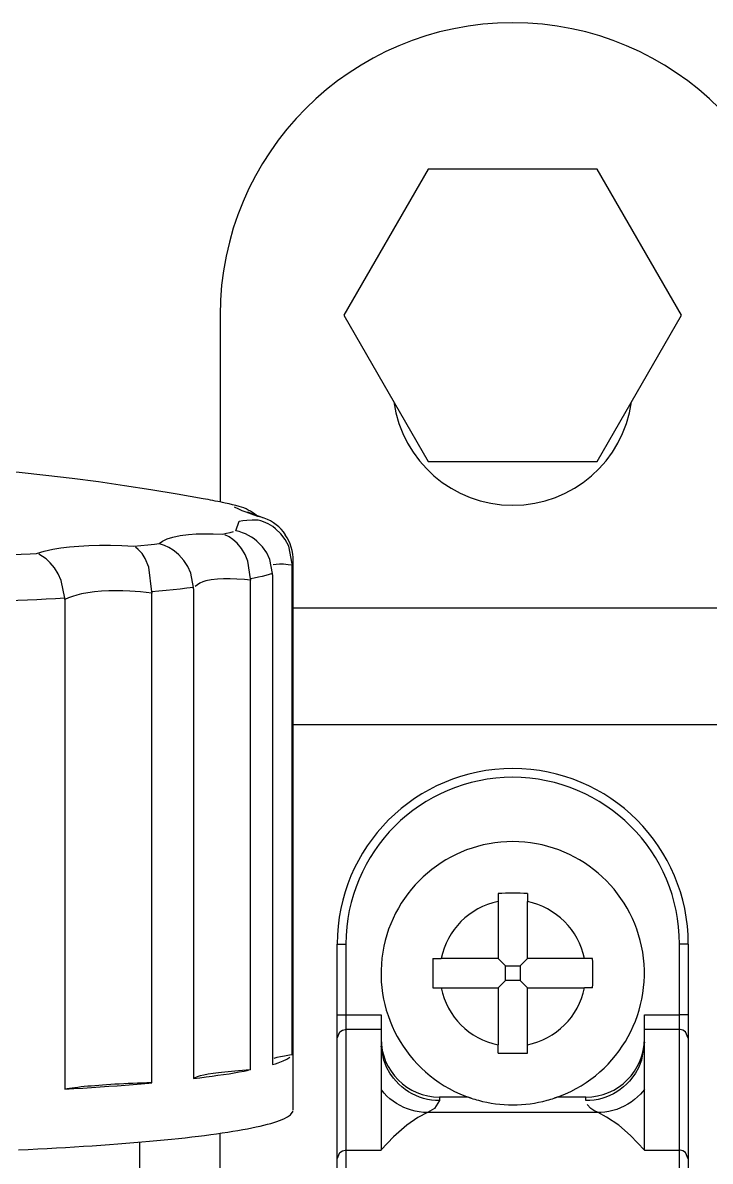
# Model space of a CAD drawing. Header units: millimetres. Extents: x 441156 to 441876, y 4514765 to 4515211.
# Drawn here: x 441490.4078 to 441490.5253, y 4514937.3919 to 4514937.5866 of the extents above; entities that cross this region are included whole.
import ezdxf

# ---------------------------------------------------------------- set-up
doc = ezdxf.new("R2010")
doc.units = ezdxf.units.MM
for name, color, linetype in [('Collettore SL', 7, 'Continuous'), ('Piantone', 5, 'Continuous'), ('Staffa', 8, 'Continuous')]:
    doc.layers.add(name, color=color, linetype=linetype)

msp = doc.modelspace()

# ---------------------------------------------------------------- linework, layer by layer
at = {"layer": 'Collettore SL', "color": 254, "linetype": 'Continuous'}
for p, q in [((441490.4415003174, 4514937.389836816), (441490.4415003174, 4514937.396707918)), ((441490.4277503174, 4514937.386397131), (441490.4277503174, 4514937.395189829))]:
    msp.add_line(p, q, dxfattribs=at)
at = {"layer": 'Piantone', "color": 254, "linetype": 'Continuous'}
for p, q in [((441490.4447696859, 4514937.503870737), (441490.4441952985, 4514937.504005873)), ((441490.4447727884, 4514937.503869883), (441490.444670196, 4514937.503898003)), ((441490.4540003174, 4514937.400635974), (441490.4540003174, 4514937.494537937)), ((441490.4538249213, 4514937.494055315), (441490.4538245166, 4514937.493838386)), ((441490.4538245166, 4514937.410114742), (441490.4538245166, 4514937.493838386)), ((441490.4466646771, 4514937.491481359), (441490.4466621157, 4514937.491264476)), ((441490.4466621157, 4514937.407540833), (441490.4466621157, 4514937.491264476)), ((441490.4504543303, 4514937.492172554), (441490.4504525294, 4514937.492388393)), ((441490.4504543303, 4514937.492172554), (441490.4504543303, 4514937.40844891)), ((441490.4298354281, 4514937.489276073), (441490.429831019, 4514937.489059296)), ((441490.429831019, 4514937.405335653), (441490.429831019, 4514937.489059296)), ((441490.436958051, 4514937.489799568), (441490.4369542617, 4514937.490015493)), ((441490.436958051, 4514937.489799568), (441490.436958051, 4514937.406075925)), ((441490.4149635292, 4514937.487972002), (441490.4149582086, 4514937.488188067)), ((441490.4149635292, 4514937.487972002), (441490.4149635292, 4514937.404248359))]:
    msp.add_line(p, q, dxfattribs=at)
for points in [[(441490.4441952985, 4514937.504005873, 0), (441490.4436290304, 4514937.504155323, 0), (441490.4430249222, 4514937.504303644, 0), (441490.4423832702, 4514937.504450763, 0), (441490.4418991785, 4514937.504555698, 0)], [(441490.4479598494, 4514937.502145112, 0), (441490.4468744585, 4514937.502529927, 0), (441490.4459390774, 4514937.502875886, 0), (441490.4452505395, 4514937.503144516, 0), (441490.444690867, 4514937.503378532, 0), (441490.4442564588, 4514937.503580065, 0), (441490.4439604606, 4514937.503743672, 0), (441490.4438041046, 4514937.503869, 0), (441490.4437891946, 4514937.503954782, 0), (441490.4439195463, 4514937.504001082, 0), (441490.4441952985, 4514937.504005873, 0)], [(441490.4490324456, 4514937.501861989, 0), (441490.4488550555, 4514937.501923773, 0), (441490.4478610739, 4514937.502277106, 0), (441490.4471738292, 4514937.502531226, 0), (441490.4466847978, 4514937.502720152, 0), (441490.4463748953, 4514937.502845949, 0), (441490.4462077564, 4514937.502917497, 0), (441490.4461412898, 4514937.502947509, 0), (441490.4461344053, 4514937.502950753, 0)], [(441490.4441952985, 4514937.499699241, 0), (441490.4440187764, 4514937.499920311, 0), (441490.4438901338, 4514937.50012913, 0), (441490.4437783908, 4514937.500523535, 0), (441490.4438800046, 4514937.500858491, 0), (441490.4442081116, 4514937.501138379, 0), (441490.4447599067, 4514937.501350585, 0), (441490.4453521835, 4514937.501469214, 0), (441490.4460787658, 4514937.501544059, 0), (441490.4469538138, 4514937.501574908, 0), (441490.4479598494, 4514937.501560001, 0)], [(441490.4479598494, 4514937.501560001, 0), (441490.4480142124, 4514937.501717318, 0), (441490.4480285839, 4514937.501874702, 0), (441490.4480029568, 4514937.502032075, 0), (441490.4479598494, 4514937.502145112, 0)], [(441490.4538249213, 4514937.494055315, 0), (441490.4538023347, 4514937.494672231, 0), (441490.4537304442, 4514937.495285408, 0), (441490.4536054884, 4514937.495908285, 0), (441490.4534302303, 4514937.496518117, 0), (441490.4532132458, 4514937.497093569, 0), (441490.4529520332, 4514937.497648879, 0), (441490.4526393964, 4514937.498194871, 0), (441490.4522845536, 4514937.49871227, 0), (441490.4518925695, 4514937.49919476, 0), (441490.4514642922, 4514937.499642745, 0), (441490.4509894364, 4514937.500064111, 0), (441490.450482759, 4514937.500443494, 0), (441490.4501072074, 4514937.500684987, 0), (441490.4497187821, 4514937.500903513, 0), (441490.4493153342, 4514937.501099912, 0), (441490.4489085849, 4514937.501268896, 0), (441490.4484654947, 4514937.501422097, 0), (441490.4480141887, 4514937.501547008, 0), (441490.4479598494, 4514937.501560001, 0)], [(441490.4310595862, 4514937.49751309, 0), (441490.4313229058, 4514937.497732827, 0), (441490.4316342659, 4514937.497938838, 0), (441490.4324379983, 4514937.498322608, 0), (441490.4334433823, 4514937.498640552, 0), (441490.4346828186, 4514937.49889635, 0), (441490.4361200913, 4514937.499077989, 0), (441490.4373895635, 4514937.499168007, 0), (441490.4387700016, 4514937.499210471, 0), (441490.4402842023, 4514937.499204602, 0), (441490.4418991785, 4514937.499149415, 0)], [(441490.4418991785, 4514937.499149415, 0), (441490.4425676157, 4514937.499295625, 0), (441490.4431987334, 4514937.499443089, 0), (441490.4437922222, 4514937.499591735, 0), (441490.4441952985, 4514937.499699241, 0)], [(441490.4466646771, 4514937.491481359, 0), (441490.4466586184, 4514937.492098716, 0), (441490.4466115486, 4514937.492713721, 0), (441490.4465205468, 4514937.493339918, 0), (441490.4463873475, 4514937.49395449, 0), (441490.4462185539, 4514937.49453587, 0), (441490.4460122877, 4514937.495098365, 0), (441490.4457626645, 4514937.495652997, 0), (441490.4454768698, 4514937.496180241, 0), (441490.4451589101, 4514937.496673642, 0), (441490.4448094225, 4514937.497133579, 0), (441490.444419853, 4514937.49756823, 0), (441490.4440021748, 4514937.497961818, 0), (441490.4436914228, 4514937.498213857, 0), (441490.4433690814, 4514937.498443307, 0), (441490.4430333422, 4514937.498651066, 0), (441490.4426939635, 4514937.498831516, 0), (441490.4423233074, 4514937.498997223, 0), (441490.4419448142, 4514937.499134885, 0), (441490.4418991785, 4514937.499149415, 0)], [(441490.4101370733, 4514937.495850343, 0), (441490.4114361943, 4514937.496224402, 0), (441490.4128869791, 4514937.496544427, 0), (441490.4142766868, 4514937.496777775, 0), (441490.4157664909, 4514937.496964987, 0), (441490.4173799201, 4514937.497107193, 0), (441490.4190831038, 4514937.497199991, 0), (441490.4208766543, 4514937.497242937, 0), (441490.4227444469, 4514937.497235483, 0), (441490.4247151654, 4514937.497176058, 0), (441490.4267442923, 4514937.497064868, 0)], [(441490.4267442923, 4514937.497064868, 0), (441490.4279461802, 4514937.497182335, 0), (441490.4291179221, 4514937.497302094, 0), (441490.4302589432, 4514937.497424084, 0), (441490.4310595862, 4514937.49751309, 0)], [(441490.4298354281, 4514937.489276073, 0), (441490.4298466279, 4514937.489893351, 0), (441490.4298300561, 4514937.490509333, 0), (441490.4297839847, 4514937.491137637, 0), (441490.4297089098, 4514937.491755409, 0), (441490.4296086662, 4514937.492340924, 0), (441490.4294822252, 4514937.492908531, 0), (441490.4293257238, 4514937.493469405, 0), (441490.4291434481, 4514937.494003843, 0), (441490.4289378634, 4514937.494505289, 0), (441490.4287093191, 4514937.49497411, 0), (441490.4284520238, 4514937.495418701, 0), (441490.4281737228, 4514937.495822986, 0), (441490.4279652516, 4514937.496083004, 0), (441490.4277478732, 4514937.496320749, 0), (441490.427520338, 4514937.496537163, 0), (441490.4272892638, 4514937.496726381, 0), (441490.4270357484, 4514937.496901679, 0), (441490.42677572, 4514937.497049155, 0), (441490.4267442923, 4514937.497064868, 0)], [(441490.4369542617, 4514937.490015493, 0), (441490.4369084574, 4514937.49062685, 0), (441490.4368148865, 4514937.491234834, 0), (441490.4366695145, 4514937.491852824, 0), (441490.4364760786, 4514937.492458303, 0), (441490.4362438825, 4514937.493030112, 0), (441490.4359701226, 4514937.493582417, 0), (441490.4356476365, 4514937.494126051, 0), (441490.4352862615, 4514937.494641885, 0), (441490.4348912918, 4514937.495123661, 0), (441490.4344636772, 4514937.495571804, 0), (441490.4339934514, 4514937.495994279, 0), (441490.4334954775, 4514937.496375746, 0), (441490.4331285701, 4514937.496619308, 0), (441490.4327508466, 4514937.496840398, 0), (441490.4323602637, 4514937.497039877, 0), (441490.4319681618, 4514937.497212369, 0), (441490.4315428236, 4514937.497369821, 0), (441490.4311114111, 4514937.497499495, 0), (441490.4310595862, 4514937.49751309, 0)], [(441490.4504525294, 4514937.492388393, 0), (441490.4504161394, 4514937.492998486, 0), (441490.4503280991, 4514937.49360368, 0), (441490.4501842607, 4514937.494217225, 0), (441490.4499880828, 4514937.494816717, 0), (441490.4497490788, 4514937.495381285, 0), (441490.4494644258, 4514937.495925007, 0), (441490.4491264839, 4514937.496458491, 0), (441490.4487453925, 4514937.496962916, 0), (441490.4483266631, 4514937.497432187, 0), (441490.4481963218, 4514937.49756384, 0)], [(441490.4043230935, 4514937.495557787, 0), (441490.4059134667, 4514937.495632343, 0), (441490.4074845035, 4514937.49570995, 0), (441490.409035433, 4514937.495790571, 0), (441490.4101370733, 4514937.495850343, 0)], [(441490.4149582086, 4514937.488188067, 0), (441490.4149087965, 4514937.488798711, 0), (441490.414820699, 4514937.489411663, 0), (441490.414691911, 4514937.490031613, 0), (441490.4145239648, 4514937.490644899, 0), (441490.4143273305, 4514937.491221406, 0), (441490.4140967355, 4514937.491783354, 0), (441490.4138296043, 4514937.492334224, 0), (441490.4135305306, 4514937.492862033, 0), (441490.4132080923, 4514937.493353297, 0), (441490.4128587177, 4514937.493814918, 0), (441490.412479204, 4514937.494249082, 0), (441490.4120765286, 4514937.494645759, 0), (441490.4117825284, 4514937.494899087, 0), (441490.4114797937, 4514937.495131026, 0), (441490.411168233, 4514937.495341294, 0), (441490.4108563822, 4514937.495524605, 0), (441490.410519724, 4514937.495693499, 0), (441490.4101779836, 4514937.495835323, 0), (441490.4101370733, 4514937.495850343, 0)], [(441490.4540003174, 4514937.494537937, 0), (441490.453980318, 4514937.494374895, 0), (441490.4539203289, 4514937.494211928, 0), (441490.4538249213, 4514937.494055315, 0)], [(441490.4538245166, 4514937.493838386, 0), (441490.4531491561, 4514937.493917046, 0), (441490.4523518186, 4514937.493980053, 0), (441490.4516538771, 4514937.493997161, 0), (441490.4510554124, 4514937.493966703, 0), (441490.4505702234, 4514937.493887404, 0), (441490.4502695138, 4514937.493789523, 0)], [(441490.4466621157, 4514937.491264476, 0), (441490.4456483627, 4514937.491369095, 0), (441490.4443811844, 4514937.49146393, 0), (441490.4431921753, 4514937.491509936, 0), (441490.44206519, 4514937.491505826, 0), (441490.4410335801, 4514937.491450005, 0), (441490.4399779314, 4514937.49132267, 0), (441490.4390629605, 4514937.491128738, 0), (441490.4385196579, 4514937.490957472, 0), (441490.438047169, 4514937.490755936, 0), (441490.4376476445, 4514937.490525261, 0), (441490.437240791, 4514937.49018503, 0), (441490.436958051, 4514937.489799568, 0)], [(441490.4504525294, 4514937.492388393, 0), (441490.449906056, 4514937.492232453, 0), (441490.4493214553, 4514937.492077567, 0), (441490.4486989947, 4514937.491923805, 0), (441490.4480389586, 4514937.49177124, 0), (441490.4473416487, 4514937.491619938, 0), (441490.4466646771, 4514937.491481359, 0)], [(441490.429831019, 4514937.489059296, 0), (441490.4298128315, 4514937.489061546, 0), (441490.4279164906, 4514937.489264066, 0), (441490.4260743489, 4514937.489396774, 0), (441490.4248476185, 4514937.489446503, 0), (441490.4236564164, 4514937.489462265, 0), (441490.4225071253, 4514937.489443877, 0), (441490.421244357, 4514937.489380567, 0), (441490.4200467651, 4514937.489272572, 0), (441490.4188991198, 4514937.489116948, 0), (441490.4178302427, 4514937.488916297, 0), (441490.4170308068, 4514937.48872283, 0), (441490.4162877071, 4514937.488501614, 0), (441490.4155948747, 4514937.48825016, 0), (441490.4149635292, 4514937.487972002, 0)], [(441490.4369542617, 4514937.490015493, 0), (441490.4358287994, 4514937.489885247, 0), (441490.434671645, 4514937.489757128, 0), (441490.4334833274, 4514937.489631196, 0), (441490.4322643899, 4514937.489507505, 0), (441490.4310153897, 4514937.489386114, 0), (441490.4298354281, 4514937.489276073, 0)], [(441490.4149582086, 4514937.488188067, 0), (441490.4133895048, 4514937.488099225, 0), (441490.4117993665, 4514937.488013326, 0), (441490.4101885206, 4514937.48793041, 0), (441490.4085577035, 4514937.487850514, 0), (441490.4069076608, 4514937.487773676, 0), (441490.4053670301, 4514937.487705444, 0)], [(441490.4504543303, 4514937.40844891, 0), (441490.4509622952, 4514937.408605836, 0), (441490.4514316499, 4514937.408763672, 0), (441490.45186218, 4514937.408922347, 0), (441490.4522536887, 4514937.409081788, 0), (441490.452605997, 4514937.409241921, 0), (441490.4529189438, 4514937.409402675, 0), (441490.4531923861, 4514937.409563975, 0), (441490.4534261988, 4514937.409725748, 0), (441490.4536202751, 4514937.409887919, 0), (441490.4537745264, 4514937.410050415, 0), (441490.4538245166, 4514937.410114742, 0)], [(441490.4538245166, 4514937.410114742, 0), (441490.4533641638, 4514937.410050132, 0), (441490.4529299628, 4514937.409984162, 0), (441490.4525224426, 4514937.409916911, 0), (441490.4521420997, 4514937.409848462, 0), (441490.4517893976, 4514937.409778898, 0), (441490.4514647658, 4514937.409708302, 0), (441490.4511685999, 4514937.409636763, 0), (441490.4509012608, 4514937.409564366, 0), (441490.4506630743, 4514937.4094912, 0), (441490.4504543303, 4514937.409417355, 0)], [(441490.436958051, 4514937.406075925, 0), (441490.4380511959, 4514937.406208245, 0), (441490.4391116326, 4514937.406342572, 0), (441490.4401388767, 4514937.406478843, 0), (441490.4411324583, 4514937.406616998, 0), (441490.4420919234, 4514937.406756973, 0), (441490.4430168333, 4514937.406898702, 0), (441490.4439067652, 4514937.407042124, 0), (441490.4447613123, 4514937.407187171, 0), (441490.4455800841, 4514937.407333777, 0), (441490.4463627061, 4514937.407481875, 0), (441490.4466621157, 4514937.407540833, 0)], [(441490.4466621157, 4514937.407540833, 0), (441490.4459759824, 4514937.407493842, 0), (441490.4453090833, 4514937.407444794, 0), (441490.4446622308, 4514937.407393746, 0), (441490.4440362132, 4514937.407340762, 0), (441490.4434317931, 4514937.407285906, 0), (441490.4428497068, 4514937.407229246, 0), (441490.4422906636, 4514937.407170849, 0), (441490.4417553446, 4514937.407110788, 0), (441490.441244402, 4514937.407049134, 0), (441490.4407584582, 4514937.406985965, 0), (441490.4402981054, 4514937.406921355, 0), (441490.4398639044, 4514937.406855385, 0), (441490.4394563842, 4514937.406788134, 0), (441490.4390760413, 4514937.406719684, 0), (441490.4387233391, 4514937.406650119, 0), (441490.4383987074, 4514937.406579524, 0), (441490.4381025415, 4514937.406507985, 0), (441490.4378352024, 4514937.406435588, 0), (441490.4375970158, 4514937.406362422, 0), (441490.4373882719, 4514937.406288576, 0), (441490.437209225, 4514937.40621414, 0), (441490.4370600931, 4514937.406139206, 0), (441490.436958051, 4514937.406075925, 0)], [(441490.4149635292, 4514937.404248359, 0), (441490.4165100046, 4514937.404340113, 0), (441490.4180336192, 4514937.404434728, 0), (441490.4195336763, 4514937.404532161, 0), (441490.4210094903, 4514937.404632366, 0), (441490.4224603865, 4514937.404735298, 0), (441490.4238857017, 4514937.404840911, 0), (441490.4252847844, 4514937.404949155, 0), (441490.4266569949, 4514937.405059981, 0), (441490.428001706, 4514937.405173339, 0), (441490.429318303, 4514937.405289176, 0), (441490.429831019, 4514937.405335653, 0)], [(441490.429831019, 4514937.405335653, 0), (441490.4290018629, 4514937.40531195, 0), (441490.4281827035, 4514937.405285738, 0), (441490.4273745388, 4514937.405257052, 0), (441490.4265783533, 4514937.405225924, 0), (441490.4257951172, 4514937.405192394, 0), (441490.4250257846, 4514937.405156502, 0), (441490.424271293, 4514937.405118291, 0), (441490.4235325614, 4514937.405077809, 0), (441490.42281049, 4514937.405035105, 0), (441490.4221059585, 4514937.40499023, 0), (441490.4214198251, 4514937.404943239, 0), (441490.420752926, 4514937.404894191, 0), (441490.4201060736, 4514937.404843143, 0), (441490.4194800559, 4514937.404790159, 0), (441490.4188756357, 4514937.404735303, 0), (441490.4182935494, 4514937.404678643, 0), (441490.4177345063, 4514937.404620246, 0), (441490.4171991873, 4514937.404560184, 0), (441490.4166882446, 4514937.404498531, 0), (441490.4162023009, 4514937.404435361, 0), (441490.4157419481, 4514937.404370752, 0), (441490.4153077471, 4514937.404304781, 0), (441490.4149635292, 4514937.404248359, 0)], [(441490.4070440573, 4514937.393877915, 0), (441490.4086925473, 4514937.393955006, 0), (441490.41032175, 4514937.394035151, 0), (441490.4119309207, 4514937.394118315, 0), (441490.4135193237, 4514937.394204456, 0), (441490.4150862329, 4514937.394293538, 0), (441490.416630932, 4514937.39438552, 0), (441490.4181527149, 4514937.394480359, 0), (441490.419650886, 4514937.394578012, 0), (441490.4211247604, 4514937.394678433, 0), (441490.4225736643, 4514937.394781579, 0), (441490.4239969354, 4514937.394887401, 0), (441490.4253939231, 4514937.39499585, 0), (441490.4267639888, 4514937.395106877, 0), (441490.4281065062, 4514937.395220432, 0), (441490.4294208615, 4514937.395336463, 0), (441490.430706454, 4514937.395454917, 0), (441490.431962696, 4514937.395575739, 0), (441490.4331890131, 4514937.395698873, 0), (441490.4343848449, 4514937.395824265, 0), (441490.4355496446, 4514937.395951857, 0), (441490.4366828799, 4514937.396081589, 0), (441490.4377840325, 4514937.396213404, 0), (441490.4388525993, 4514937.396347241, 0), (441490.4398880917, 4514937.396483037, 0), (441490.4408900364, 4514937.396620732, 0), (441490.4418579753, 4514937.396760263, 0), (441490.442791466, 4514937.396901566, 0), (441490.4436900817, 4514937.397044575, 0), (441490.4445534117, 4514937.397189226, 0), (441490.4453810613, 4514937.397335453, 0), (441490.4461726522, 4514937.397483189, 0), (441490.4469278224, 4514937.397632365, 0), (441490.4476462269, 4514937.397782915, 0), (441490.4483275372, 4514937.397934769, 0), (441490.4489714418, 4514937.398087858, 0), (441490.4495776463, 4514937.398242112, 0), (441490.4501458738, 4514937.39839746, 0), (441490.4506758644, 4514937.398553832, 0), (441490.4511673759, 4514937.398711154, 0), (441490.4516201835, 4514937.398869358, 0), (441490.4520340803, 4514937.399028368, 0), (441490.4524088771, 4514937.399188113, 0), (441490.4527444025, 4514937.399348521, 0), (441490.4530405031, 4514937.399509517, 0), (441490.4532970437, 4514937.399671027, 0), (441490.4535139069, 4514937.39983298, 0), (441490.4536909937, 4514937.399995299, 0), (441490.4538282229, 4514937.400157911, 0), (441490.453925532, 4514937.400320741, 0), (441490.4539828764, 4514937.400483715, 0), (441490.4540003174, 4514937.400635974, 0)]]:
    msp.add_polyline3d(points, dxfattribs=at)
for centre, radius, start, end in [((441490.3665003174, 4514937.111739511), 0.4000000000000004, 79.61262460850719, 100.387689918292), ((441490.3984698534, 4514937.286845854), 0.2219992842254848, 78.71857513585329, 79.58107929775001), ((441490.4426879184, 4514937.496290413), 0.007860572940207033, 50.33145773034575, 74.6435787737213), ((441490.4466455841, 4514937.49500354), 0.007261443376926913, 70.7152423919513, 79.57251607184728), ((441490.4467006459, 4514937.495139047), 0.00711487002202249, 33.30948394817291, 70.77337583744733), ((441490.4425771408, 4514937.491835357), 0.008026184514905443, 45.55186110945723, 78.37249701134198), ((441490.4457834361, 4514937.4945073), 0.008221814493911683, 0.2207823025213133, 33.49006325895109)]:
    msp.add_arc(centre, radius, start, end, dxfattribs=at)
at = {"layer": 'Staffa', "color": 254, "linetype": 'Continuous'}
for p, q in [((441490.4770665607, 4514937.561562224), (441490.462632804, 4514937.536562225)), ((441490.5059340742, 4514937.561562224), (441490.4770665607, 4514937.561562224)), ((441490.5203678309, 4514937.536562225), (441490.5059340742, 4514937.561562224)), ((441490.4415003174, 4514937.536562225), (441490.4415003174, 4514937.504633602)), ((441490.462632804, 4514937.536562225), (441490.4770665607, 4514937.511562224)), ((441490.5059340742, 4514937.511562224), (441490.5203678309, 4514937.536562225)), ((441490.4770665607, 4514937.511562224), (441490.5059340742, 4514937.511562224)), ((441490.4540003174, 4514937.486562225), (441490.5290003174, 4514937.486562225)), ((441490.5290003174, 4514937.466562225), (441490.4540003174, 4514937.466562225)), ((441490.4890003175, 4514937.437716387), (441490.4890003175, 4514937.436309674)), ((441490.4890003175, 4514937.436309674), (441490.4890003175, 4514937.426562225)), ((441490.4940003174, 4514937.437716387), (441490.4940003174, 4514937.436309674)), ((441490.4940003174, 4514937.426562225), (441490.4940003174, 4514937.436309674)), ((441490.4615003174, 4514937.429062222), (441490.4630003175, 4514937.429062222)), ((441490.4615003174, 4514937.416933823), (441490.4615003174, 4514937.429062222)), ((441490.4630003175, 4514937.429062222), (441490.4630003175, 4514937.416933823)), ((441490.5200003174, 4514937.416933823), (441490.5200003174, 4514937.429062222)), ((441490.5215003174, 4514937.429062222), (441490.5200003174, 4514937.429062222)), ((441490.5215003174, 4514937.429062222), (441490.5215003174, 4514937.416933823)), ((441490.4778461547, 4514937.426562225), (441490.4792528687, 4514937.426562225)), ((441490.4890003175, 4514937.426562225), (441490.4792528687, 4514937.426562225)), ((441490.4902503174, 4514937.425312225), (441490.4890003175, 4514937.426562225)), ((441490.4927503174, 4514937.425312225), (441490.4940003174, 4514937.426562225)), ((441490.5037477661, 4514937.426562225), (441490.4940003174, 4514937.426562225)), ((441490.5051544802, 4514937.426562225), (441490.5037477661, 4514937.426562225)), ((441490.4902503174, 4514937.422812224), (441490.4902503174, 4514937.425312225)), ((441490.4902503174, 4514937.425312225), (441490.4927503174, 4514937.425312225)), ((441490.4927503174, 4514937.425312225), (441490.4927503174, 4514937.422812224)), ((441490.4902503174, 4514937.422812224), (441490.4890003175, 4514937.421562225)), ((441490.4927503174, 4514937.422812224), (441490.4902503174, 4514937.422812224)), ((441490.4927503174, 4514937.422812224), (441490.4940003174, 4514937.421562225)), ((441490.4778461547, 4514937.421562225), (441490.4792528687, 4514937.421562225)), ((441490.4792528687, 4514937.421562225), (441490.4890003175, 4514937.421562225)), ((441490.4890003175, 4514937.421562225), (441490.4890003175, 4514937.411814776)), ((441490.4940003174, 4514937.421562225), (441490.5037477661, 4514937.421562225)), ((441490.4940003174, 4514937.411814776), (441490.4940003174, 4514937.421562225)), ((441490.5051544802, 4514937.421562225), (441490.5037477661, 4514937.421562225)), ((441490.4615003174, 4514937.416933823), (441490.4630003175, 4514937.416933823)), ((441490.4615003174, 4514937.412972751), (441490.4615003174, 4514937.416933823)), ((441490.4630003175, 4514937.416933823), (441490.4630003175, 4514937.414458154)), ((441490.4630003175, 4514937.416933823), (441490.4690003174, 4514937.416933823)), ((441490.4690003174, 4514937.416933823), (441490.4690003174, 4514937.414458154)), ((441490.5140003174, 4514937.416933823), (441490.5200003174, 4514937.416933823)), ((441490.5140003174, 4514937.414458154), (441490.5140003174, 4514937.416933823)), ((441490.5200003174, 4514937.414458154), (441490.5200003174, 4514937.416933823)), ((441490.5215003174, 4514937.416933823), (441490.5200003174, 4514937.416933823)), ((441490.5215003174, 4514937.416933823), (441490.5215003174, 4514937.412972751)), ((441490.4615003174, 4514937.392355113), (441490.4615003174, 4514937.412972751)), ((441490.4630003175, 4514937.414458154), (441490.4630003175, 4514937.393840515)), ((441490.4690003174, 4514937.414458154), (441490.4630003175, 4514937.414458154)), ((441490.4690003174, 4514937.414458154), (441490.4690003174, 4514937.41227875)), ((441490.5140003174, 4514937.41227875), (441490.5140003174, 4514937.414458154)), ((441490.5200003174, 4514937.414458154), (441490.5140003174, 4514937.414458154)), ((441490.5200003174, 4514937.393840515), (441490.5200003174, 4514937.414458154)), ((441490.5215003174, 4514937.412972751), (441490.5215003174, 4514937.392355113)), ((441490.4690003174, 4514937.41227875), (441490.4690003174, 4514937.404205645)), ((441490.4890003175, 4514937.410408062), (441490.4890003175, 4514937.411814776)), ((441490.4940003174, 4514937.410408062), (441490.4940003174, 4514937.411814776)), ((441490.5140003174, 4514937.404205645), (441490.5140003174, 4514937.41227875)), ((441490.4690003174, 4514937.404205645), (441490.4690003174, 4514937.393840515)), ((441490.5140003174, 4514937.393840515), (441490.5140003174, 4514937.404205645)), ((441490.4790003175, 4514937.402889332), (441490.4790003175, 4514937.402284842)), ((441490.4838872619, 4514937.402889332), (441490.4790003175, 4514937.402889332)), ((441490.4843915629, 4514937.402714728), (441490.4838872619, 4514937.402889332)), ((441490.4991133729, 4514937.402889332), (441490.4986090719, 4514937.402714728)), ((441490.5040003174, 4514937.402889332), (441490.4991133729, 4514937.402889332)), ((441490.5040003174, 4514937.402284842), (441490.5040003174, 4514937.402889332)), ((441490.5060738797, 4514937.400249253), (441490.4769267552, 4514937.400249253)), ((441490.4630003175, 4514937.393840515), (441490.4630003175, 4514937.380281758)), ((441490.4630003175, 4514937.393840515), (441490.4690003174, 4514937.393840515)), ((441490.5140003174, 4514937.393840515), (441490.5200003174, 4514937.393840515)), ((441490.5200003174, 4514937.380281758), (441490.5200003174, 4514937.393840515)), ((441490.4615003174, 4514937.378825306), (441490.4615003174, 4514937.392355113)), ((441490.5215003174, 4514937.392355113), (441490.5215003174, 4514937.378825306))]:
    msp.add_line(p, q, dxfattribs=at)
for points in [[(441490.4615003174, 4514937.412972751, 0), (441490.4615012312, 4514937.413024591, 0), (441490.4615039714, 4514937.413076368, 0), (441490.4615085346, 4514937.413128018, 0), (441490.4615149153, 4514937.41317948, 0), (441490.4615231058, 4514937.413230689, 0), (441490.461533096, 4514937.413281584, 0), (441490.4615448738, 4514937.413332103, 0), (441490.4615584249, 4514937.413382184, 0), (441490.4615737327, 4514937.413431766, 0), (441490.4615907785, 4514937.413480788, 0), (441490.4616095417, 4514937.413529193, 0), (441490.4616299993, 4514937.413576919, 0), (441490.4616521263, 4514937.413623909, 0), (441490.461675896, 4514937.413670106, 0), (441490.4617012793, 4514937.413715453, 0), (441490.4617282453, 4514937.413759895, 0), (441490.4617567611, 4514937.413803378, 0), (441490.4617867919, 4514937.413845849, 0), (441490.4618183013, 4514937.413887257, 0), (441490.4618512508, 4514937.413927549, 0), (441490.4618856002, 4514937.413966679, 0), (441490.4619213077, 4514937.414004599, 0), (441490.4619583299, 4514937.41404126, 0), (441490.4619966215, 4514937.414076621, 0), (441490.462036136, 4514937.414110635, 0), (441490.4620768252, 4514937.414143264, 0), (441490.4621186396, 4514937.414174467, 0), (441490.4621615281, 4514937.414204205, 0), (441490.4622054385, 4514937.414232444, 0), (441490.4622503174, 4514937.414259148, 0), (441490.4622961101, 4514937.414284283, 0), (441490.4623427607, 4514937.414307822, 0), (441490.4623902125, 4514937.414329734, 0), (441490.4624384075, 4514937.414349993, 0), (441490.4624872872, 4514937.414368573, 0), (441490.4625367919, 4514937.414385453, 0), (441490.4625868614, 4514937.414400612, 0), (441490.4626374346, 4514937.41441403, 0), (441490.4626884499, 4514937.414425694, 0), (441490.4627398452, 4514937.414435587, 0), (441490.4627915578, 4514937.414443698, 0), (441490.4628435248, 4514937.414450017, 0), (441490.4628956827, 4514937.414454536, 0), (441490.4629479682, 4514937.414457249, 0), (441490.4630003175, 4514937.414458154, 0)], [(441490.5215003174, 4514937.412972751, 0), (441490.5214994037, 4514937.413024591, 0), (441490.5214966635, 4514937.413076368, 0), (441490.5214921003, 4514937.413128018, 0), (441490.5214857195, 4514937.41317948, 0), (441490.5214775291, 4514937.413230689, 0), (441490.5214675388, 4514937.413281584, 0), (441490.521455761, 4514937.413332103, 0), (441490.52144221, 4514937.413382184, 0), (441490.5214269022, 4514937.413431766, 0), (441490.5214098564, 4514937.413480788, 0), (441490.5213910932, 4514937.413529193, 0), (441490.5213706356, 4514937.413576919, 0), (441490.5213485085, 4514937.413623909, 0), (441490.5213247388, 4514937.413670106, 0), (441490.5212993555, 4514937.413715453, 0), (441490.5212723896, 4514937.413759895, 0), (441490.5212438738, 4514937.413803378, 0), (441490.5212138429, 4514937.413845849, 0), (441490.5211823336, 4514937.413887257, 0), (441490.5211493841, 4514937.413927549, 0), (441490.5211150347, 4514937.413966679, 0), (441490.5210793272, 4514937.414004599, 0), (441490.521042305, 4514937.41404126, 0), (441490.5210040134, 4514937.414076621, 0), (441490.5209644989, 4514937.414110635, 0), (441490.5209238097, 4514937.414143264, 0), (441490.5208819953, 4514937.414174467, 0), (441490.5208391068, 4514937.414204205, 0), (441490.5207951964, 4514937.414232444, 0), (441490.5207503174, 4514937.414259148, 0), (441490.5207045248, 4514937.414284283, 0), (441490.5206578742, 4514937.414307822, 0), (441490.5206104224, 4514937.414329734, 0), (441490.5205622273, 4514937.414349993, 0), (441490.5205133476, 4514937.414368573, 0), (441490.520463843, 4514937.414385453, 0), (441490.5204137735, 4514937.414400612, 0), (441490.5203632003, 4514937.41441403, 0), (441490.520312185, 4514937.414425694, 0), (441490.5202607897, 4514937.414435587, 0), (441490.5202090771, 4514937.414443698, 0), (441490.5201571101, 4514937.414450017, 0), (441490.5201049522, 4514937.414454536, 0), (441490.5200526667, 4514937.414457249, 0), (441490.5200003174, 4514937.414458154, 0)], [(441490.4790003175, 4514937.402284842, 0), (441490.4786513225, 4514937.40229093, 0), (441490.4783027527, 4514937.402309187, 0), (441490.4779550328, 4514937.40233959, 0), (441490.4776085864, 4514937.402382102, 0), (441490.4772638357, 4514937.402436672, 0), (441490.4769212005, 4514937.402503232, 0), (441490.4765810985, 4514937.402581704, 0), (441490.4762439439, 4514937.402671989, 0), (441490.4759101475, 4514937.402773978, 0), (441490.475580116, 4514937.402887548, 0), (441490.4752542515, 4514937.40301256, 0), (441490.474932951, 4514937.403148861, 0), (441490.474616606, 4514937.403296285, 0), (441490.4743056018, 4514937.403454653, 0), (441490.4740003175, 4514937.403623772, 0), (441490.4737011248, 4514937.403803435, 0), (441490.4734083884, 4514937.403993425, 0), (441490.473122465, 4514937.404193508, 0), (441490.4728437027, 4514937.404403443, 0), (441490.4725724414, 4514937.404622972, 0), (441490.4723090114, 4514937.404851829, 0), (441490.4720537338, 4514937.405089734, 0), (441490.4718069194, 4514937.405336398, 0), (441490.4715688692, 4514937.40559152, 0), (441490.471339873, 4514937.40585479, 0), (441490.4711202099, 4514937.406125885, 0), (441490.4709101475, 4514937.406404478, 0), (441490.4707099418, 4514937.406690228, 0), (441490.4705198365, 4514937.406982785, 0), (441490.4703400634, 4514937.407281796, 0), (441490.4701708416, 4514937.407586894, 0), (441490.470012377, 4514937.407897709, 0), (441490.4698648629, 4514937.408213861, 0), (441490.4697284789, 4514937.408534966, 0), (441490.4696033912, 4514937.408860632, 0), (441490.4694897523, 4514937.409190463, 0), (441490.4693877005, 4514937.409524055, 0), (441490.4692973602, 4514937.409861005, 0), (441490.4692188415, 4514937.410200899, 0), (441490.4691522399, 4514937.410543326, 0), (441490.4690976368, 4514937.410887867, 0), (441490.4690550985, 4514937.411234102, 0), (441490.4690246769, 4514937.41158161, 0), (441490.4690064092, 4514937.411929968, 0), (441490.4690003174, 4514937.41227875, 0)], [(441490.5140003174, 4514937.41227875, 0), (441490.5139942257, 4514937.411929968, 0), (441490.5139759579, 4514937.41158161, 0), (441490.5139455364, 4514937.411234102, 0), (441490.5139029981, 4514937.410887867, 0), (441490.513848395, 4514937.410543326, 0), (441490.5137817935, 4514937.410200899, 0), (441490.5137032747, 4514937.409861005, 0), (441490.5136129344, 4514937.409524056, 0), (441490.5135108826, 4514937.409190463, 0), (441490.5133972436, 4514937.408860632, 0), (441490.513272156, 4514937.408534966, 0), (441490.513135772, 4514937.408213861, 0), (441490.5129882579, 4514937.407897709, 0), (441490.5128297934, 4514937.407586894, 0), (441490.5126605715, 4514937.407281796, 0), (441490.5124807984, 4514937.406982786, 0), (441490.5122906932, 4514937.406690228, 0), (441490.5120904874, 4514937.406404478, 0), (441490.511880425, 4514937.406125885, 0), (441490.5116607619, 4514937.40585479, 0), (441490.5114317657, 4514937.40559152, 0), (441490.5111937154, 4514937.405336398, 0), (441490.5109469012, 4514937.405089734, 0), (441490.5106916235, 4514937.404851829, 0), (441490.5104281935, 4514937.404622972, 0), (441490.5101569322, 4514937.404403443, 0), (441490.50987817, 4514937.404193508, 0), (441490.5095922465, 4514937.403993425, 0), (441490.5092995101, 4514937.403803435, 0), (441490.5090003175, 4514937.403623772, 0), (441490.5086950331, 4514937.403454653, 0), (441490.5083840289, 4514937.403296285, 0), (441490.5080676839, 4514937.403148861, 0), (441490.5077463834, 4514937.40301256, 0), (441490.5074205189, 4514937.402887548, 0), (441490.5070904874, 4514937.402773978, 0), (441490.506756691, 4514937.402671989, 0), (441490.5064195364, 4514937.402581704, 0), (441490.5060794344, 4514937.402503232, 0), (441490.5057367993, 4514937.402436672, 0), (441490.5053920485, 4514937.402382102, 0), (441490.5050456021, 4514937.40233959, 0), (441490.5046978822, 4514937.402309187, 0), (441490.5043493125, 4514937.40229093, 0), (441490.5040003175, 4514937.402284842, 0)], [(441490.4769267552, 4514937.400249253, 0), (441490.4765788827, 4514937.400256317, 0), (441490.4762314341, 4514937.400275548, 0), (441490.4758848327, 4514937.400306924, 0), (441490.4755395008, 4514937.400350405, 0), (441490.4751958589, 4514937.40040594, 0), (441490.4748543259, 4514937.400473459, 0), (441490.4745153178, 4514937.400552881, 0), (441490.4741792477, 4514937.400644109, 0), (441490.473846525, 4514937.400747032, 0), (441490.4735175551, 4514937.400861525, 0), (441490.4731927387, 4514937.400987448, 0), (441490.4728724717, 4514937.401124648, 0), (441490.4725571442, 4514937.401272956, 0), (441490.4722471405, 4514937.401432195, 0), (441490.471942838, 4514937.401602167, 0), (441490.4716446078, 4514937.401782667, 0), (441490.471352813, 4514937.401973476, 0), (441490.4710678092, 4514937.402174359, 0), (441490.4707899436, 4514937.402385074, 0), (441490.4705195549, 4514937.402605361, 0), (441490.4702569722, 4514937.402834955, 0), (441490.4700025157, 4514937.403073574, 0), (441490.4697564953, 4514937.403320928, 0), (441490.4695192107, 4514937.403576716, 0), (441490.4692909512, 4514937.403840627, 0), (441490.4690719947, 4514937.404112336, 0), (441490.4690003174, 4514937.404205645, 0)], [(441490.5140003174, 4514937.404205645, 0), (441490.5137845582, 4514937.403931378, 0), (441490.5135594046, 4514937.403664802, 0), (441490.513325131, 4514937.40340624, 0), (441490.513082023, 4514937.403156009, 0), (441490.5128303766, 4514937.402914411, 0), (441490.5125704984, 4514937.402681743, 0), (441490.5123027051, 4514937.402458287, 0), (441490.512027323, 4514937.402244315, 0), (441490.5117446875, 4514937.402040089, 0), (441490.5114551429, 4514937.401845858, 0), (441490.5111590422, 4514937.401661857, 0), (441490.5108567459, 4514937.401488312, 0), (441490.5105486225, 4514937.401325432, 0), (441490.5102350473, 4514937.401173417, 0), (441490.5099164023, 4514937.401032452, 0), (441490.5095930758, 4514937.40090271, 0), (441490.5092654618, 4514937.400784347, 0), (441490.5089339592, 4514937.400677509, 0), (441490.5085989722, 4514937.400582325, 0), (441490.5082609087, 4514937.400498911, 0), (441490.5079201806, 4514937.400427368, 0), (441490.507577203, 4514937.400367785, 0), (441490.507232394, 4514937.400320233, 0), (441490.5068861734, 4514937.400284771, 0), (441490.5065389632, 4514937.400261442, 0), (441490.5061911863, 4514937.400250274, 0), (441490.5060738797, 4514937.400249253, 0)], [(441490.4790003175, 4514937.402284842, 0), (441490.4789455364, 4514937.401935847, 0), (441490.4787793522, 4514937.401586852, 0), (441490.4781237139, 4514937.400917841, 0), (441490.4769267552, 4514937.400249253, 0)], [(441490.5060738797, 4514937.400249253, 0), (441490.5053715215, 4514937.400597403, 0), (441490.5048394971, 4514937.400946031, 0), (441490.5042035829, 4514937.401615092, 0), (441490.5040003174, 4514937.402284842, 0)], [(441490.4769267552, 4514937.400249253, 0), (441490.4752907405, 4514937.399389646, 0), (441490.4733943696, 4514937.398069636, 0), (441490.471143794, 4514937.396110652, 0), (441490.4690450343, 4514937.393892212, 0), (441490.4690003174, 4514937.393840515, 0)], [(441490.5140003174, 4514937.393840515, 0), (441490.5139556006, 4514937.393892212, 0), (441490.5116198001, 4514937.396336863, 0), (441490.5096062652, 4514937.398069636, 0), (441490.5075515269, 4514937.399485246, 0), (441490.5060738797, 4514937.400249253, 0)], [(441490.4615003174, 4514937.392355113, 0), (441490.4615012312, 4514937.392406953, 0), (441490.4615039714, 4514937.392458729, 0), (441490.4615085346, 4514937.39251038, 0), (441490.4615149153, 4514937.392561841, 0), (441490.4615231058, 4514937.392613051, 0), (441490.461533096, 4514937.392663945, 0), (441490.4615448738, 4514937.392714464, 0), (441490.4615584249, 4514937.392764545, 0), (441490.4615737327, 4514937.392814128, 0), (441490.4615907785, 4514937.392863151, 0), (441490.4616095417, 4514937.392911554, 0), (441490.4616299993, 4514937.39295928, 0), (441490.4616521263, 4514937.39300627, 0), (441490.461675896, 4514937.393052467, 0), (441490.4617012793, 4514937.393097814, 0), (441490.4617282453, 4514937.393142256, 0), (441490.4617567611, 4514937.393185739, 0), (441490.4617867919, 4514937.393228211, 0), (441490.4618183013, 4514937.393269618, 0), (441490.4618512508, 4514937.393309911, 0), (441490.4618856002, 4514937.393349041, 0), (441490.4619213077, 4514937.39338696, 0), (441490.4619583299, 4514937.393423622, 0), (441490.4619966215, 4514937.393458982, 0), (441490.462036136, 4514937.393492997, 0), (441490.4620768252, 4514937.393525626, 0), (441490.4621186396, 4514937.393556829, 0), (441490.4621615281, 4514937.393586567, 0), (441490.4622054385, 4514937.393614805, 0), (441490.4622503174, 4514937.393641509, 0), (441490.4622961101, 4514937.393666645, 0), (441490.4623427607, 4514937.393690184, 0), (441490.4623902125, 4514937.393712095, 0), (441490.4624384075, 4514937.393732354, 0), (441490.4624872872, 4514937.393750934, 0), (441490.4625367919, 4514937.393767814, 0), (441490.4625868614, 4514937.393782973, 0), (441490.4626374346, 4514937.393796392, 0), (441490.4626884499, 4514937.393808056, 0), (441490.4627398452, 4514937.393817948, 0), (441490.4627915578, 4514937.393826059, 0), (441490.4628435248, 4514937.393832378, 0), (441490.4628956827, 4514937.393836897, 0), (441490.4629479682, 4514937.39383961, 0), (441490.4630003175, 4514937.393840515, 0)], [(441490.5215003174, 4514937.392355113, 0), (441490.5214994037, 4514937.392406953, 0), (441490.5214966635, 4514937.392458729, 0), (441490.5214921003, 4514937.39251038, 0), (441490.5214857195, 4514937.392561841, 0), (441490.5214775291, 4514937.392613051, 0), (441490.5214675388, 4514937.392663945, 0), (441490.521455761, 4514937.392714464, 0), (441490.52144221, 4514937.392764545, 0), (441490.5214269022, 4514937.392814128, 0), (441490.5214098564, 4514937.392863151, 0), (441490.5213910932, 4514937.392911554, 0), (441490.5213706356, 4514937.39295928, 0), (441490.5213485085, 4514937.39300627, 0), (441490.5213247388, 4514937.393052467, 0), (441490.5212993555, 4514937.393097814, 0), (441490.5212723896, 4514937.393142256, 0), (441490.5212438738, 4514937.393185739, 0), (441490.5212138429, 4514937.393228211, 0), (441490.5211823336, 4514937.393269618, 0), (441490.5211493841, 4514937.393309911, 0), (441490.5211150347, 4514937.393349041, 0), (441490.5210793272, 4514937.39338696, 0), (441490.521042305, 4514937.393423622, 0), (441490.5210040134, 4514937.393458982, 0), (441490.5209644989, 4514937.393492997, 0), (441490.5209238097, 4514937.393525626, 0), (441490.5208819953, 4514937.393556829, 0), (441490.5208391068, 4514937.393586567, 0), (441490.5207951964, 4514937.393614805, 0), (441490.5207503174, 4514937.393641509, 0), (441490.5207045248, 4514937.393666645, 0), (441490.5206578742, 4514937.393690184, 0), (441490.5206104224, 4514937.393712095, 0), (441490.5205622273, 4514937.393732354, 0), (441490.5205133476, 4514937.393750934, 0), (441490.520463843, 4514937.393767814, 0), (441490.5204137735, 4514937.393782973, 0), (441490.5203632003, 4514937.393796392, 0), (441490.520312185, 4514937.393808056, 0), (441490.5202607897, 4514937.393817948, 0), (441490.5202090771, 4514937.393826059, 0), (441490.5201571101, 4514937.393832378, 0), (441490.5201049522, 4514937.393836897, 0), (441490.5200526667, 4514937.39383961, 0), (441490.5200003174, 4514937.393840515, 0)]]:
    msp.add_polyline3d(points, dxfattribs=at)
for centre, radius, start, end in [((441490.4915003174, 4514937.536562225), 0.05000000000000004, 0, 180), ((441490.4915003174, 4514937.524562225), 0.02049999999999997, 187.9458297055075, 352.0541702944926), ((441490.4915003174, 4514937.429062222), 0.03000000000000003, 0, 180), ((441490.4915003174, 4514937.429062222), 0.02850000000000019, 0, 180), ((441490.4915003174, 4514937.424062225), 0.02249999999999975, 288.4178505976651, 251.5821494023348), ((441490.4915003174, 4514937.424062225), 0.01249999999999973, 101.5369590271507, 168.4630409564435), ((441490.4915003119, 4514937.319018379), 0.1187239768713977, 88.7934204261686, 91.20657420667413), ((441490.4915003174, 4514937.424062225), 0.01249999999999973, 11.53695904355648, 78.46304097284933), ((441490.5965441631, 4514937.424062219), 0.1187239768712989, 178.7934203898413, 181.2065742195189), ((441490.3864564718, 4514937.424062219), 0.1187239768663195, 358.7934257804811, 1.206579610158659), ((441490.4915003174, 4514937.424062225), 0.01249999999999973, 191.5369590435565, 258.4630409728493), ((441490.4915003174, 4514937.424062225), 0.01249999999999973, 281.5369590271507, 348.4630409564435), ((441490.4790054791, 4514937.412890273), 0.01000305355569164, 179.9704810950401, 269.970428601294), ((441490.5039951557, 4514937.412890273), 0.01000305355567388, 270.0295713987059, 0.02951890495991433), ((441490.491500323, 4514937.52910607), 0.118723976866224, 268.7934204261686, 271.2065742066741), ((441490.4915003174, 4514937.424062225), 0.02250000000069697, 251.5821494023348, 254.8704108776698), ((441490.4915003174, 4514937.424062225), 0.02249999999701435, 254.8704108776698, 269.9999914789388), ((441490.4915003174, 4514937.424062225), 0.02249999999880515, 269.9999914789388, 285.1344695441115), ((441490.4915003174, 4514937.424062225), 0.02249999999895058, 285.1344695441115, 288.4178505976651)]:
    msp.add_arc(centre, radius, start, end, dxfattribs=at)

doc.saveas('drawing.dxf')
